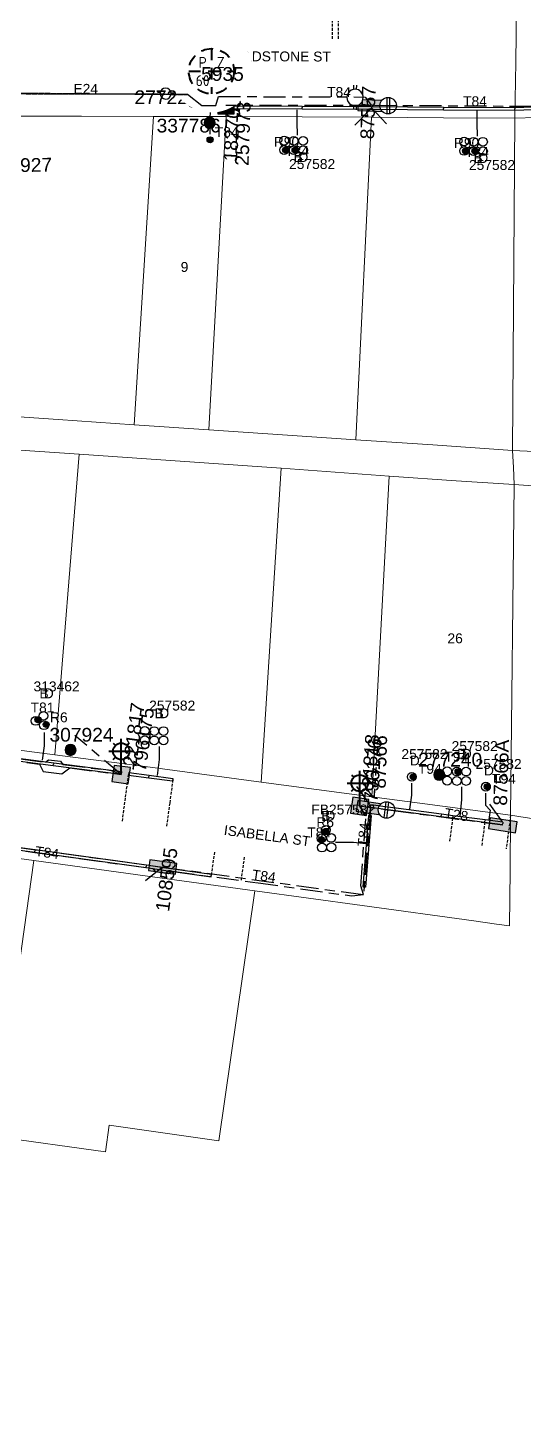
# Model space of a CAD drawing. Header units: metres. Extents: x 315298 to 316343, y 6257802 to 6258556.
# Drawn here: x 315703.5 to 315793.8, y 6257804.7 to 6258056.4 of the extents above; entities that cross this region are included whole.
import ezdxf
from ezdxf.enums import TextEntityAlignment as Align

# ---------------------------------------------------------------- set-up
doc = ezdxf.new("R2010")
doc.units = ezdxf.units.M
for name, pattern in [('Cable Exist OH', [1, 1, 0]), ('Cable Exist UG', [8.2, 4, -1.2, 1.8, -1.2]), ('Dash', [5, 3, -2]), ('DASHED', [0.75, 0.5, -0.25])]:
    doc.linetypes.add(name, pattern=pattern)
doc.layers.get('0').update_dxf_attribs({"color": 6})
for name, color, linetype, lineweight in [('Cadastre Buildings_SP_EXT', 9, 'Continuous', 5), ('Cadastre Land Parcels_SP_EXT', 9, 'Continuous', 5), ('Cadastre Roads_SP_EXT', 9, 'Continuous', 5)]:
    doc.layers.add(name, color=color, linetype=linetype, lineweight=lineweight)
for name, color, linetype in [('Duct_SP_EXT', 7, 'Continuous'), ('Equip_LV_EXT', 7, 'Continuous'), ('Equip_SL_EXT', 7, 'Continuous'), ('Equip_SP_LV_EXT', 7, 'Continuous'), ('Equip_SP_SL_EXT', 7, 'Continuous'), ('Mains_LV_EXT', 7, 'Continuous'), ('Mains_LV_SL_EXT', 7, 'Continuous'), ('Mains_SL_EXT', 7, 'Continuous'), ('SupportsOH_SP_TR_HV_LV_SL_EXT', 7, 'Continuous'), ('SupportsUG_SP_LV_EXT', 7, 'Continuous'), ('SupportsUG_SP_LV_SL_EXT', 7, 'Continuous'), ('Trench_SP_EXT', 7, 'Continuous')]:
    doc.layers.add(name, color=color, linetype=linetype)
doc.layers.add('UNKNOWN_FEATURES', color=1, linetype='DASHED', plot=False)
doc.styles.add('COLUMN_LABEL', font='arial.ttf')
doc.styles.add('iecARIAL', font='arial.ttf', dxfattribs={"height": 2})
doc.styles.add('IESYMBOL1', font='isocp.shx')
doc.styles.add('POLE_LABEL', font='arial.ttf')
doc.styles.add('SLCP_LABEL', font='arial.ttf', dxfattribs={"height": 3.5})
doc.styles.get("Standard").update_dxf_attribs({"font": 'arial.ttf'})

# ---------------------------------------------------------------- blocks, each defined once
blk = doc.blocks.new('COLUMN_EXT')
blk.add_hatch(color=256).paths.add_polyline_path([(-1.49, 1.48), (-1.49, -1.49), (1.48, -1.49), (1.48, 1.48)])
blk.add_lwpolyline([(-1.49, -1.49), (1.48, -1.49), (1.48, 1.48), (-1.49, 1.48)], close=True)
for tag, height, style, flags, p in [('ASSET_NUM', 2.5, 'COLUMN_LABEL', 8, (2, 2)), ('STRUCTURE_PLANT_NUMBER', 0.2, 'POLE_LABEL', 9, (1.81, 0.03)), ('STREET_CODE', 0.2, 'COLUMN_LABEL', 9, (1.81, -0.2))]:
    blk.add_attdef(tag, text='', height=height, dxfattribs=dict(style=style, flags=flags)).set_placement(p, align=Align.MIDDLE_LEFT)
at = {"flags": 1}
blk.add_attdef('Z', (1.81, -2.35), '', height=0.2, dxfattribs=at)
at = {"flags": 9}
for tag, p in [('COLUMN_TYPE', (1.81, -0.4)), ('OWNED_BY', (1.81, -0.6)), ('STATE', (1.81, -0.8)), ('USAGE', (1.81, -1)), ('STREETNAME', (1.81, -1.6)), ('SUBURB', (1.81, -1.8)), ('LEGEND', (1.81, -1.2)), ('LOCATION', (1.81, -1.4)), ('NOTES', (1.81, -2))]:
    blk.add_attdef(tag, text='', height=0.2, dxfattribs=at).set_placement(p, align=Align.MIDDLE_LEFT)
blk = doc.blocks.new('PILLAR_EXT')
blk.add_hatch(color=256).paths.add_polyline_path([(-2.475, 0.99), (-2.475, -0.99), (2.475, -0.99), (2.475, 0.99)])
blk.add_lwpolyline([(-2.475, -0.99), (2.475, -0.99), (2.475, 0.99), (-2.475, 0.99)], close=True)
at = {"style": 'iecARIAL', "flags": 8}
blk.add_attdef('ASSET_NUM', (1.5, 3.5), '', height=2.5, dxfattribs=at)
for tag, p, flags in [('OWNED_BY', (0, -0.2), 9), ('STATE', (0, -0.4), 9), ('SUPPORT_TYPE', (0, -0.6), 9), ('STREETNAME', (0, -1.8), 9), ('SUBURB', (0, -2), 1), ('USAGE', (0, -0.8), 9), ('LEGEND', (0, -1), 9), ('LOCATION', (0, -1.2), 9), ('NOTES', (0, -1.4), 9), ('PARENT', (0, -1.6), 9)]:
    blk.add_attdef(tag, p, '', height=0.2, dxfattribs=dict(flags=flags))
blk = doc.blocks.new('DUCT_EXT')
blk.add_circle((0, 0.8), 0.8)
at = {"flags": 1}
blk.add_attdef('Z', (0, 0), '', height=0.2, dxfattribs=at)
at = {"flags": 9}
for tag, p in [('DUCT_CODE', (0, 0)), ('XSECT_TYPE', (0, -0.2)), ('STATE', (0, -0.6)), ('FB_REFERENCE', (0, -0.4)), ('NOTES', (0, -0.8))]:
    blk.add_attdef(tag, text='', height=0.2, dxfattribs=at).set_placement(p, align=Align.MIDDLE_LEFT)
blk = doc.blocks.new('LV_OH_LINKS_OPEN_EXT')
for p, q in [((-0.17, 4.97), (-0.17, 5.46)), ((0.17, 4.97), (0.17, 5.46)), ((-0.17, 3), (-0.17, 2.5)), ((0.17, 3), (0.17, 2.5))]:
    blk.add_line(p, q)
blk.add_lwpolyline([(0, 2.99, 1), (0, 4.98, 1)], format="xyb", close=True)
at = {"flags": 9}
for tag, p in [('ACTUAL_STATUS', (0, 0)), ('CONSTRUCTED_VOLTAGE', (0, -0.2)), ('OPERATING_VOLTAGE', (0, -0.6)), ('ORIENTATION', (0, -0.8)), ('OWNED_BY', (0, -1)), ('STATE', (0, -1.2)), ('SWITCH_TYPE', (0, -1.4)), ('NO_PHASES', (0, -0.4)), ('USAGE', (0, -1.6)), ('LEGEND', (0, -1.8)), ('NOTES', (0, -2))]:
    blk.add_attdef(tag, text='', height=0.2, dxfattribs=at).set_placement(p, align=Align.MIDDLE_LEFT)
at = {"flags": 1}
blk.add_attdef('Z', (0, 0), '', height=0.2, dxfattribs=at)
blk = doc.blocks.new('SL_LANTERN_EXT')
at = {"lineweight": 40}
for p, q in [((-1.46, 5.68), (-1.06, 5.28)), ((0, 1.97), (0, 6.47)), ((1.46, 5.68), (1.06, 5.28)), ((-2.25, 4.22), (2.25, 4.22)), ((-1.46, 2.76), (-1.06, 3.16)), ((0, 0), (0, 2.72)), ((1.46, 2.76), (1.06, 3.16))]:
    blk.add_line(p, q, dxfattribs=at)
blk.add_circle((0, 4.22), 1.5, dxfattribs=at)
at = {"style": 'iecARIAL', "flags": 8}
blk.add_attdef('ASSET_NUM', (1.5, 1.5), '', height=2.5, dxfattribs=at)
for tag, p, height, flags in [('OPERATING_VOLTAGE', (0.98, -1.65), 0.2, 9), ('ORIENTATION', (0.98, -1.85), 0.2, 9), ('OWNED_BY', (0.98, -2.05), 0.2, 9), ('STATE', (0.98, -2.25), 0.2, 9), ('CONSTRUCTED_VOLTAGE', (0.98, -0.65), 0.2, 9), ('CONTROL_TYPE', (0.98, -0.85), 0.2, 9), ('LANTERN_PURPOSE', (0.98, -1.05), 0.2, 9), ('LANTERN_TYPE', (0.98, -1.25), 0.2, 9), ('NO_PHASES', (0.98, -1.45), 0.2, 9), ('USAGE', (0.98, -2.45), 0.2, 9), ('CEXIST', (0.98, -2.65), 0.2, 9), ('LNUMBER', (2.18, -3.25), 2.5, 8), ('CNEW', (0.98, -2.85), 0.2, 9), ('CNUMBER', (0.98, -3.05), 0.2, 9), ('CREMOVE', (0.98, -3.25), 0.2, 9), ('CREPLACE', (0.98, -3.45), 0.2, 9), ('LKINGHEIGHT', (0.98, -3.65), 0.2, 9), ('LBRACKET', (0.98, -3.85), 0.2, 9), ('LBRACKETVOCAB', (0.98, -4.05), 0.2, 9), ('LCATEGORY', (0.98, -4.25), 0.2, 9), ('LCHARGE1', (0.98, -4.45), 0.2, 9), ('LCHARGE1PERCENT', (0.98, -4.65), 0.2, 9), ('LCHARGE2', (0.98, -4.85), 0.2, 9), ('LCHARGE2PERCENT', (0.98, -5.05), 0.2, 9), ('LCHARGE3', (0.98, -5.25), 0.2, 9), ('LCHARGE3PERCENT', (0.98, -5.45), 0.2, 9), ('LEXIST', (0.98, -5.65), 0.2, 9), ('LLAMP', (0.98, -5.85), 0.2, 9), ('LLAMPVOCAB', (0.98, -6.05), 0.2, 9), ('LMAST', (0.98, -6.25), 0.2, 9), ('LMASTVOCAB', (0.98, -6.45), 0.2, 9), ('LNEW', (0.98, -6.65), 0.2, 9), ('LANTNUMBER', (0.98, -6.85), 0.2, 9), ('LOUTREACH', (0.98, -7.25), 0.2, 9), ('LOUTREACHVOCAB', (0.98, -7.45), 0.2, 9), ('LRATECODE', (0.98, -7.65), 0.2, 9), ('STREETNAME', (0.98, -9.25), 0.2, 9), ('SUBURB', (0.98, -9.45), 0.2, 1), ('LREMOVE', (0.98, -7.85), 0.2, 9), ('LREPLACE', (0.98, -8.05), 0.2, 9), ('LTYPE', (0.98, -8.25), 0.2, 9), ('LTYPEVOCAB', (0.98, -8.45), 0.2, 9), ('LEGEND', (0.98, -8.65), 0.2, 9), ('LOCATION', (0.98, -8.85), 0.2, 9), ('NOTES', (0.98, -9.05), 0.2, 9)]:
    blk.add_attdef(tag, p, '', height=height, dxfattribs=dict(flags=flags))
blk = doc.blocks.new('POLE_EXT')
blk.add_hatch(color=256).paths.add_polyline_path([(-1, 0, 1), (1, 0, 1)])
blk.add_lwpolyline([(-1, 0, 1), (1, 0, 1)], format="xyb", close=True)
for tag, height, flags, p in [('pNumber', 2.5, 8, (-17.84, 2.07)), ('OWNED_BY', 0.2, 9, (1.35, -0.4)), ('SPECIAL_USE', 0.2, 9, (1.35, -0.8)), ('STATE', 0.2, 9, (1.35, -1)), ('cLV', 0.2, 9, (1.35, -1.4)), ('hDepth', 0.2, 9, (1.35, -1.6)), ('hDia', 0.2, 9, (1.35, -1.8)), ('cHV', 0.2, 9, (1.35, -2)), ('PARENT', 0.2, 9, (1.35, -0.6)), ('USAGE', 0.2, 9, (1.35, -1.2)), ('LBRACKET', 0.2, 9, (1.35, -2.2)), ('LExisting', 0.2, 9, (1.35, -2.4)), ('LANTNUMBER', 0.2, 9, (1.35, -2.6)), ('cLinedev', 0.2, 9, (1.35, -3.4)), ('pExisting', 0.2, 9, (1.35, -3.8)), ('pFooting', 0.2, 9, (1.35, -4.4)), ('pNew', 0.2, 9, (1.35, -4.6)), ('pRelocate', 0.2, 9, (1.35, -5)), ('LOther', 0.2, 9, (1.35, -2.8)), ('LRemove', 0.2, 9, (1.35, -3)), ('LEGEND', 0.2, 9, (1.35, -3.2)), ('LOCATION', 0.2, 9, (1.35, -3.6)), ('PFNUMBER', 0.2, 9, (1.35, -4)), ('NEWPFNUMBER', 0.2, 9, (1.35, -4.2)), ('pRemove', 0.2, 9, (1.35, -5.2)), ('pReplace', 0.2, 9, (1.35, -5.4)), ('pStay', 0.2, 9, (1.35, -5.6)), ('pType', 0.2, 9, (1.35, -5.8)), ('cspan', 0.2, 9, (1.35, -6)), ('STREETNAME', 0.2, 9, (1.35, -6.2)), ('SUBURB', 0.2, 9, (1.35, -6.4)), ('OPERATED_BY', 0.2, 9, (1.36, -7.01)), ('NOTES', 0.2, 9, (1.35, -6.6)), ('MAINTAINED_BY', 0.2, 9, (1.36, -6.81))]:
    blk.add_attdef(tag, text='', height=height, dxfattribs=dict(flags=flags)).set_placement(p, align=Align.MIDDLE_LEFT)
at = {"style": 'POLE_LABEL'}
for tag, height, flags, p in [('ASSET_NUM', 2.5, 8, (2, 2)), ('STRUCTURE_PLANT_NUMBER', 0.2, 9, (1.35, 0.03)), ('STREET_CODE', 0.2, 9, (1.35, -0.2))]:
    blk.add_attdef(tag, text='', height=height, dxfattribs=dict(at, flags=flags)).set_placement(p, align=Align.MIDDLE_LEFT)
at = {"flags": 1}
blk.add_attdef('Z', (1.35, -7.33), '', height=0.2, dxfattribs=at)
blk = doc.blocks.new('LV_UG_LINKS_OPEN_EXT')
for p, q in [((-0.25, 1.47), (-0.25, 2.22)), ((0.25, 1.47), (0.25, 2.22)), ((-0.25, -1.47), (-0.25, -2.22)), ((0.25, -1.47), (0.25, -2.22))]:
    blk.add_line(p, q)
at = {"flags": 9}
for tag, p in [('ACTUAL_STATUS', (0, 0)), ('CONSTRUCTED_VOLTAGE', (0, -0.2)), ('OPERATING_VOLTAGE', (0, -0.6)), ('ORIENTATION', (0, -0.8)), ('STATE', (0, -1)), ('SWITCH_TYPE', (0, -1.2)), ('NO_PHASES', (0, -0.4)), ('USAGE', (0, -1.4)), ('NOTES', (0, -1.6))]:
    blk.add_attdef(tag, text='', height=0.2, dxfattribs=at).set_placement(p, align=Align.MIDDLE_LEFT)
at = {"flags": 1}
blk.add_attdef('Z', (0, 0), '', height=0.2, dxfattribs=at)
blk.add_wipeout([(-0.25, 1.47), (-0.43, 1.43), (-0.61, 1.36), (-0.77, 1.28), (-0.93, 1.17), (-1.07, 1.05), (-1.19, 0.9), (-1.29, 0.75), (-1.38, 0.58), (-1.44, 0.4), (-1.48, 0.22), (-1.49, 0.03), (-1.49, -0.16), (-1.45, -0.34), (-1.4, -0.52), (-1.32, -0.69), (-1.23, -0.85), (-1.11, -1), (-0.98, -1.13), (-0.83, -1.24), (-0.66, -1.34), (-0.49, -1.41), (-0.31, -1.46), (-0.13, -1.49), (0.06, -1.49), (0.25, -1.47), (0.43, -1.43), (0.61, -1.36), (0.77, -1.28), (0.93, -1.17), (1.07, -1.05), (1.19, -0.9), (1.29, -0.75), (1.38, -0.58), (1.44, -0.4), (1.48, -0.22), (1.49, -0.03), (1.49, 0.16), (1.45, 0.34), (1.4, 0.52), (1.32, 0.69), (1.23, 0.85), (1.11, 1), (0.98, 1.13), (0.83, 1.24), (0.66, 1.34), (0.49, 1.41), (0.31, 1.46), (0.13, 1.49), (-0.06, 1.49)])
blk.add_lwpolyline([(0, -1.49, 1), (0, 1.49, 1)], format="xyb", close=True)
blk = doc.blocks.new('LV_UG_LINKS_CLOSED_EXT')
blk.add_wipeout([(-1.06, 1.06), (-1.18, 0.92), (-1.29, 0.76), (-1.37, 0.59), (-1.43, 0.42), (-1.48, 0.23), (-1.49, 0.05), (-1.49, -0.14), (-1.46, -0.33), (-1.41, -0.51), (-1.33, -0.68), (-1.24, -0.84), (-1.12, -0.99), (-0.99, -1.12), (-0.84, -1.24), (-0.68, -1.33), (-0.51, -1.41), (-0.33, -1.46), (-0.14, -1.49), (0.05, -1.49), (0.23, -1.48), (0.42, -1.43), (0.59, -1.37), (0.76, -1.29), (0.92, -1.18), (1.06, -1.06), (1.18, -0.92), (1.29, -0.76), (1.37, -0.59), (1.43, -0.42), (1.48, -0.23), (1.49, -0.05), (1.49, 0.14), (1.46, 0.33), (1.41, 0.51), (1.33, 0.68), (1.24, 0.84), (1.12, 0.99), (0.99, 1.12), (0.84, 1.24), (0.68, 1.33), (0.51, 1.41), (0.33, 1.46), (0.14, 1.49), (-0.05, 1.49), (-0.23, 1.48), (-0.42, 1.43), (-0.59, 1.37), (-0.76, 1.29), (-0.92, 1.18)])
for p, q in [((-0.25, -1.48), (-0.25, 1.48)), ((0.25, -1.48), (0.25, 1.48))]:
    blk.add_line(p, q)
blk.add_circle((0, 0), 1.5)
at = {"flags": 9}
for tag, p in [('ACTUAL_STATUS', (0, 0)), ('CONSTRUCTED_VOLTAGE', (0, -0.2)), ('OPERATING_VOLTAGE', (0, -0.6)), ('ORIENTATION', (0, -0.8)), ('STATE', (0, -1)), ('SWITCH_TYPE', (0, -1.2)), ('NO_PHASES', (0, -0.4)), ('USAGE', (0, -1.4)), ('NOTES', (0, -1.6))]:
    blk.add_attdef(tag, text='', height=0.2, dxfattribs=at).set_placement(p, align=Align.MIDDLE_LEFT)
at = {"flags": 1}
blk.add_attdef('Z', (0, 0), '', height=0.2, dxfattribs=at)
blk = doc.blocks.new('CABLE_LARGE_EXT')
h = blk.add_hatch(color=256)
edge = h.paths.add_edge_path()
edge.add_arc((0, 0.55), 0.55, 0, 360)
blk.add_circle((0, 0.55), 0.55)
at = {"flags": 1}
blk.add_attdef('Z', (0, 0), '', height=0.2, dxfattribs=at)
at = {"flags": 9}
for tag, p in [('COND_CODE', (0, 0)), ('STATE', (0, -0.4)), ('XSECT_SIZE', (0, -0.6)), ('FB_REFERENCE', (0, -0.2)), ('NOTES', (0, -0.8))]:
    blk.add_attdef(tag, text='', height=0.2, dxfattribs=at).set_placement(p, align=Align.MIDDLE_LEFT)
blk = doc.blocks.new('SLCP_ZELL_EXT')
blk.add_wipeout([(-0.24, 7.5), (-0.71, 7.47), (-1.17, 7.41), (-1.64, 7.32), (-2.09, 7.21), (-2.54, 7.06), (-2.98, 6.89), (-3.41, 6.69), (-3.82, 6.46), (-4.22, 6.21), (-4.6, 5.93), (-4.96, 5.63), (-5.31, 5.31), (-5.63, 4.96), (-5.93, 4.6), (-6.21, 4.22), (-6.46, 3.82), (-6.69, 3.41), (-6.89, 2.98), (-7.06, 2.54), (-7.21, 2.09), (-7.32, 1.64), (-7.41, 1.17), (-7.47, 0.71), (-7.5, 0.24), (-7.5, -0.24), (-7.47, -0.71), (-7.41, -1.17), (-7.32, -1.64), (-7.21, -2.09), (-7.06, -2.54), (-6.89, -2.98), (-6.69, -3.41), (-6.46, -3.82), (-6.21, -4.22), (-5.93, -4.6), (-5.63, -4.96), (-5.31, -5.31), (-4.96, -5.63), (-4.6, -5.93), (-4.22, -6.21), (-3.82, -6.46), (-3.41, -6.69), (-2.98, -6.89), (-2.54, -7.06), (-2.09, -7.21), (-1.64, -7.32), (-1.17, -7.41), (-0.71, -7.47), (-0.24, -7.5), (0.24, -7.5), (0.71, -7.47), (1.17, -7.41), (1.64, -7.32), (2.09, -7.21), (2.54, -7.06), (2.98, -6.89), (3.41, -6.69), (3.82, -6.46), (4.22, -6.21), (4.6, -5.93), (4.96, -5.63), (5.31, -5.31), (5.63, -4.96), (5.93, -4.6), (6.21, -4.22), (6.46, -3.82), (6.69, -3.41), (6.89, -2.98), (7.06, -2.54), (7.21, -2.09), (7.32, -1.64), (7.41, -1.17), (7.47, -0.71), (7.5, -0.24), (7.5, 0.24), (7.47, 0.71), (7.41, 1.17), (7.32, 1.64), (7.21, 2.09), (7.06, 2.54), (6.89, 2.98), (6.69, 3.41), (6.46, 3.82), (6.21, 4.22), (5.93, 4.6), (5.63, 4.96), (5.31, 5.31), (4.96, 5.63), (4.6, 5.93), (4.22, 6.21), (3.82, 6.46), (3.41, 6.69), (2.98, 6.89), (2.54, 7.06), (2.09, 7.21), (1.64, 7.32), (1.17, 7.41), (0.71, 7.47), (0.24, 7.5)])
at = {"linetype": 'Dash', "lineweight": 40, "ltscale": 0.7}
for p, q in [((0, 4.11), (0, -4.11)), ((-4.11, 0), (4.11, 0))]:
    blk.add_line(p, q, dxfattribs=at)
blk.add_circle((0, 0), 4.11, dxfattribs=at)
at = {"lineweight": 40, "style": 'IESYMBOL1'}
for s, p in [('P', (-1.6, 0)), ('Z', (1.7, 0)), ('60', (-1.61, -3.31))]:
    blk.add_text(s, height=2, dxfattribs=at).set_placement(p, align=Align.BOTTOM_CENTER)
at = {"style": 'SLCP_LABEL'}
for tag, height, flags, p in [('ASSET_NUM', 2.5, 8, (2, 2)), ('STREET_CODE', 0.2, 9, (0, -0.2))]:
    blk.add_attdef(tag, text='', height=height, dxfattribs=dict(at, flags=flags)).set_placement(p, align=Align.MIDDLE_LEFT)
at = {"flags": 1}
blk.add_attdef('Z', (0, 0), '', height=0.2, dxfattribs=at)
at = {"flags": 9}
for tag, p in [('CONSTRUCTED_VOLTAGE', (0, -0.4)), ('CONTROL_TYPE', (0, -0.6)), ('OPERATING_VOLTAGE', (0, -1)), ('ORIENTATION', (0, -1.2)), ('OWNED_BY', (0, -1.4)), ('STATE', (0, -2)), ('NO_PHASES', (0, -0.8)), ('USAGE', (0, -1.6)), ('LOCATION', (0, -1.8)), ('NOTES', (0, -2.2))]:
    blk.add_attdef(tag, text='', height=0.2, dxfattribs=at).set_placement(p, align=Align.MIDDLE_LEFT)

msp = doc.modelspace()

# ---------------------------------------------------------------- linework, layer by layer
at = {"layer": 'Cadastre Buildings_SP_EXT', "linetype": 'Continuous'}
for points in [[(315726.39, 6258040.22), (315713.29, 6258040.25), (315703.08, 6258040.26), (315693.29, 6258040.28), (315688.83, 6257986.48), (315699.34, 6257985.77), (315709.06, 6257985.09), (315722.88, 6257984.13), (315726.39, 6258040.22)], [(315766.03, 6258040.08), (315753.41, 6258040.13), (315739.59, 6258040.17), (315736.43, 6257983.19), (315749.84, 6257982.28), (315763.17, 6257981.41), (315766.03, 6258040.08)], [(315792.12, 6258039.9), (315779.12, 6258039.96), (315766.03, 6258040.08), (315763.17, 6257981.41), (315777.17, 6257980.47), (315791.7, 6257979.47), (315792.12, 6258039.9)], [(315712.84, 6257978.8), (315701.22, 6257979.6), (315696.36, 6257925.66), (315708.4, 6257924.1), (315712.84, 6257978.8)], [(315749.6, 6257976.22), (315729.49, 6257977.63), (315712.84, 6257978.8), (315708.4, 6257924.1), (315725.77, 6257921.85), (315745.94, 6257919.13), (315749.6, 6257976.22)], [(315769.25, 6257974.81), (315749.6, 6257976.22), (315745.94, 6257919.13), (315766.08, 6257916.44), (315769.25, 6257974.81)], [(315697.54, 6257854.7), (315717.63, 6257851.89), (315718.34, 6257856.75), (315738.26, 6257853.92), (315744.79, 6257899.38), (315724.83, 6257902.08), (315704.59, 6257904.88), (315697.54, 6257854.7)]]:
    msp.add_lwpolyline(points, close=True, dxfattribs=at)
at = {"layer": 'Cadastre Land Parcels_SP_EXT', "linetype": 'Continuous'}
for points in [[(315739.59, 6258040.17), (315726.39, 6258040.22), (315722.88, 6257984.13), (315736.43, 6257983.19), (315739.59, 6258040.17)], [(315791.98, 6257973.25), (315781.45, 6257973.95), (315769.25, 6257974.81), (315766.08, 6257916.44), (315778.94, 6257914.75), (315791.34, 6257913.12), (315791.98, 6257973.25)], [(315650.32, 6257809.94), (315670.27, 6257807.35), (315690.63, 6257804.7), (315693.93, 6257828.79), (315697.54, 6257854.7), (315704.59, 6257904.88), (315684.94, 6257907.57), (315677.69, 6257857.1), (315657.74, 6257859.68), (315652.04, 6257821.44), (315650.32, 6257809.94)]]:
    msp.add_lwpolyline(points, close=True, dxfattribs=at)
at = {"layer": 'Cadastre Roads_SP_EXT', "linetype": 'Continuous'}
for points in [[(315720.6, 6258060.43), (315719.31, 6258060.43), (315707.48, 6258060.48), (315694.85, 6258060.5), (315694.07, 6258050.41), (315693.29, 6258040.28), (315703.08, 6258040.26), (315713.29, 6258040.25), (315726.39, 6258040.22), (315739.59, 6258040.17), (315753.41, 6258040.13), (315766.03, 6258040.08), (315779.12, 6258039.96), (315792.12, 6258039.9), (315792.28, 6258050.05), (315792.43, 6258060.21), (315758.97, 6258060.3), (315758.67, 6258060.3), (315746.11, 6258060.36), (315733.14, 6258060.4), (315720.6, 6258060.43)], [(315798.37, 6258006.22), (315798.62, 6258040.12), (315795.92, 6258040.03), (315792.12, 6258039.9), (315791.7, 6257979.47), (315794.36, 6257979.3), (315798.1, 6257979.06), (315798.17, 6257986.5), (315798.28, 6257996.5), (315798.37, 6258006.22)], [(315722.88, 6257984.13), (315709.06, 6257985.09), (315699.34, 6257985.77), (315688.83, 6257986.48), (315688.57, 6257983.51), (315688.31, 6257980.53), (315701.22, 6257979.6), (315712.84, 6257978.8), (315729.49, 6257977.63), (315749.6, 6257976.22), (315769.25, 6257974.81), (315781.45, 6257973.95), (315791.98, 6257973.25), (315791.84, 6257976.36), (315791.7, 6257979.47), (315777.17, 6257980.47), (315763.17, 6257981.41), (315749.84, 6257982.28), (315736.43, 6257983.19), (315722.88, 6257984.13)], [(315798.04, 6257972.91), (315794.5, 6257973.11), (315791.98, 6257973.25), (315791.34, 6257913.12), (315793.96, 6257912.72), (315797.61, 6257912.17), (315797.85, 6257945.39), (315797.94, 6257962.18), (315798.04, 6257972.91)], [(315682.98, 6257907.86), (315684.94, 6257907.57), (315704.59, 6257904.88), (315724.83, 6257902.08), (315744.79, 6257899.38), (315764.33, 6257896.68), (315784.62, 6257893.88), (315788.79, 6257893.31), (315791.11, 6257892.99), (315791.23, 6257903.06), (315791.34, 6257913.12), (315778.94, 6257914.75), (315766.08, 6257916.44), (315745.94, 6257919.13), (315725.77, 6257921.85), (315708.4, 6257924.1), (315696.36, 6257925.66), (315684.14, 6257927.24), (315683.56, 6257917.56), (315682.98, 6257907.86)]]:
    msp.add_lwpolyline(points, close=True, dxfattribs=at)
at = {"layer": 'Duct_SP_EXT'}
for p, q in [((315740.61, 6258042.11), (315740.61, 6258041.87)), ((315740.61, 6258042.11), (315753.42, 6258042.07)), ((315740.61, 6258041.63), (315740.61, 6258041.87)), ((315740.61, 6258041.63), (315753.42, 6258041.59)), ((315753.42, 6258042.07), (315753.42, 6258041.83)), ((315753.42, 6258041.59), (315753.42, 6258041.83)), ((315766.03, 6258042.02), (315766.03, 6258041.78)), ((315766.03, 6258041.54), (315766.03, 6258041.78)), ((315766.04, 6258042.02), (315766.04, 6258041.78)), ((315766.04, 6258041.54), (315766.04, 6258041.78)), ((315779.13, 6258041.9), (315792.13, 6258041.84)), ((315779.13, 6258041.9), (315779.13, 6258041.66)), ((315779.13, 6258041.42), (315779.13, 6258041.66)), ((315779.13, 6258041.42), (315792.13, 6258041.36)), ((315792.13, 6258041.84), (315798.64, 6258042.06)), ((315792.13, 6258041.84), (315792.13, 6258041.6)), ((315792.13, 6258041.36), (315792.13, 6258041.6)), ((315792.13, 6258041.36), (315798.65, 6258041.58)), ((315696.18, 6257924.21), (315708.22, 6257922.65)), ((315696.11, 6257923.73), (315708.15, 6257922.17)), ((315708.15, 6257922.17), (315708.19, 6257922.41)), ((315708.15, 6257922.17), (315720.52, 6257920.57)), ((315708.22, 6257922.65), (315708.19, 6257922.41)), ((315708.22, 6257922.65), (315720.58, 6257921.05)), ((315720.52, 6257920.57), (315720.55, 6257920.81)), ((315720.58, 6257921.05), (315720.55, 6257920.81)), ((315721.83, 6257920.4), (315721.86, 6257920.64)), ((315721.83, 6257920.4), (315725.52, 6257919.92)), ((315721.89, 6257920.88), (315721.86, 6257920.64)), ((315721.89, 6257920.88), (315725.58, 6257920.4)), ((315725.52, 6257919.92), (315725.55, 6257920.16)), ((315725.52, 6257919.92), (315729.86, 6257919.34)), ((315725.58, 6257920.4), (315725.55, 6257920.16)), ((315725.58, 6257920.4), (315729.92, 6257919.81)), ((315729.86, 6257919.34), (315729.89, 6257919.58)), ((315729.92, 6257919.81), (315729.89, 6257919.58)), ((315765.49, 6257913.08), (315764.45, 6257900.07)), ((315765.49, 6257913.08), (315765.73, 6257913.06)), ((315778.68, 6257912.83), (315778.71, 6257913.07)), ((315780.78, 6257912.55), (315778.68, 6257912.83)), ((315778.74, 6257913.3), (315778.71, 6257913.07)), ((315780.84, 6257913.03), (315778.74, 6257913.3)), ((315780.78, 6257912.55), (315780.81, 6257912.79)), ((315780.78, 6257912.55), (315780.81, 6257912.79)), ((315786.61, 6257911.78), (315780.78, 6257912.55)), ((315780.84, 6257913.03), (315780.81, 6257912.79)), ((315780.84, 6257913.03), (315780.81, 6257912.79)), ((315786.68, 6257912.26), (315780.84, 6257913.03)), ((315786.61, 6257911.78), (315786.65, 6257912.02)), ((315786.61, 6257911.78), (315786.65, 6257912.02)), ((315789.87, 6257911.35), (315786.61, 6257911.78)), ((315786.68, 6257912.26), (315786.65, 6257912.02)), ((315786.68, 6257912.26), (315786.65, 6257912.02)), ((315789.93, 6257911.83), (315786.68, 6257912.26)), ((315789.87, 6257911.35), (315789.9, 6257911.59)), ((315789.93, 6257911.83), (315789.9, 6257911.59)), ((315704.79, 6257906.32), (315689.66, 6257908.4)), ((315704.86, 6257906.8), (315689.72, 6257908.87)), ((315704.79, 6257906.32), (315704.82, 6257906.56)), ((315704.86, 6257906.8), (315704.82, 6257906.56)), ((315725.09, 6257904.01), (315704.86, 6257906.8)), ((315725.03, 6257903.53), (315704.79, 6257906.32)), ((315725.09, 6257904.01), (315725.06, 6257903.77)), ((315727.92, 6257903.62), (315725.09, 6257904.01)), ((315725.03, 6257903.53), (315725.06, 6257903.77)), ((315727.85, 6257903.15), (315725.03, 6257903.53)), ((315727.74, 6257903.16), (315727.77, 6257903.4)), ((315727.74, 6257903.16), (315736.85, 6257901.93)), ((315727.8, 6257903.64), (315727.77, 6257903.4)), ((315727.8, 6257903.64), (315736.92, 6257902.4)), ((315727.85, 6257903.15), (315727.88, 6257903.38)), ((315727.92, 6257903.62), (315727.88, 6257903.38)), ((315736.85, 6257901.93), (315736.89, 6257902.16)), ((315736.92, 6257902.4), (315736.89, 6257902.16)), ((315764.45, 6257900.07), (315764.69, 6257900.05)), ((315764.93, 6257900.03), (315764.69, 6257900.05))]:
    msp.add_line(p, q, dxfattribs=at)
for points in [[(315736.7, 6258036.97), (315736.7, 6258039.28), (315736.74, 6258041.74)], [(315752.57, 6258036.81), (315752.52, 6258039.18), (315752.5, 6258041.4)], [(315785.29, 6258036.64), (315785.24, 6258039.01), (315785.22, 6258041.23)], [(315706.48, 6257928.17), (315706.48, 6257925.71), (315706.11, 6257923.13)], [(315727.39, 6257925.63), (315727.39, 6257923.26), (315727.04, 6257920.32)], [(315773.28, 6257918.94), (315773.29, 6257916.76), (315772.93, 6257914.23)], [(315782.41, 6257918.26), (315782.41, 6257915.89), (315782.07, 6257912.95)], [(315786.75, 6257917.13), (315786.76, 6257914.96), (315787.6, 6257914.03), (315787.36, 6257912.33)], [(315759.48, 6257908.24), (315762.78, 6257908.24), (315764.99, 6257907.99)]]:
    msp.add_lwpolyline(points, dxfattribs=at)
at = {"layer": 'Mains_LV_EXT', "linetype": 'Cable Exist UG'}
for points in [[(315687.05, 6257924.83), (315705.65, 6257922.43), (315706.3, 6257921.07), (315709.69, 6257920.64), (315711.14, 6257921.73), (315720.5, 6257920.52)], [(315685.21, 6257909.55), (315728.05, 6257903.68)], [(315728.04, 6257903.69), (315764.6, 6257898.66)]]:
    msp.add_lwpolyline(points, dxfattribs=at)
at = {"layer": 'Mains_SL_EXT', "linetype": 'Cable Exist UG'}
for points in [[(315684.18, 6257925.08), (315684.33, 6257926.23), (315685.48, 6257926.1), (315685.9, 6257925.53), (315685.9, 6257925.53), (315706.76, 6257922.77), (315707.25, 6257923.2), (315709.48, 6257922.95), (315709.89, 6257922.32), (315718.66, 6257921.27), (315720.5, 6257920.52)], [(315764.58, 6257898.67), (315764.07, 6257900.3), (315765.01, 6257913.02), (315763.88, 6257914.74)], [(315682.45, 6257909.48), (315683.88, 6257908.78), (315686.37, 6257908.45), (315686.93, 6257908.81), (315686.93, 6257908.81), (315704.79, 6257906.36), (315726.28, 6257903.42), (315726.65, 6257902.88), (315729.07, 6257902.52), (315729.78, 6257902.95), (315745, 6257900.86), (315745, 6257900.86), (315762.48, 6257898.45), (315764.58, 6257898.67)]]:
    msp.add_lwpolyline(points, dxfattribs=at)
at = {"layer": 'Trench_SP_EXT', "linetype": 'Cable Exist UG'}
msp.add_lwpolyline([(315740.63, 6258041.87), (315739.6, 6258041.87), (315733.75, 6258041.89), (315733.75, 6258041.89, -0.444551), (315732.57, 6258042.96), (315732.57, 6258042.96), (315732.58, 6258044.17)], format="xyb", dxfattribs=at)
for points in [[(315763.02, 6258038.59), (315766.03, 6258041.78), (315769.02, 6258038.57)], [(315720.5, 6257920.52), (315712.06, 6257927.61)], [(315763.31, 6257918.32), (315765.86, 6257914.75)], [(315765.84, 6257914.46), (315763.88, 6257914.74)], [(315765.73, 6257913.06), (315765.83, 6257914.38)], [(315787.47, 6257915.14), (315790.03, 6257911.58)], [(315728.04, 6257903.69), (315724.53, 6257900.82)]]:
    msp.add_lwpolyline(points, dxfattribs=at)
at = {"layer": 'UNKNOWN_FEATURES'}
for points in [[(315758.94, 6258054.3), (315758.97, 6258060.3)], [(315759.95, 6258058.6), (315759.94, 6258054.3)], [(315732.59, 6258046.19), (315732.58, 6258042.85)], [(315739.59, 6258040.17), (315739.61, 6258046.17)], [(315740.61, 6258046.17), (315740.6, 6258041.87)], [(315720.71, 6257912.03), (315721.29, 6257916.39), (315721.87, 6257920.66)], [(315729.89, 6257919.58), (315729.32, 6257915.32), (315728.73, 6257910.95)], [(315780.78, 6257912.59), (315780.23, 6257908.33)], [(315786.63, 6257911.84), (315786.08, 6257907.58)], [(315791.34, 6257913.12), (315790.53, 6257907)], [(315737.46, 6257906.41), (315736.84, 6257902.01)], [(315742.89, 6257905.5), (315742.28, 6257901.21)]]:
    msp.add_lwpolyline(points, dxfattribs=at)

# ---------------------------------------------------------------- block references
at = {"layer": 'Duct_SP_EXT'}
for name, p, rotation in [('CABLE_LARGE_EXT', (315737.22, 6258035.96), 89.99990778577597), ('DUCT_EXT', (315750.95, 6258035.81), 89.99990778577597), ('DUCT_EXT', (315750.95, 6258034.11), 89.99990778577597), ('DUCT_EXT', (315752.68, 6258035.77), 89.99990778577597), ('DUCT_EXT', (315752.68, 6258034.07), 89.99990778577597), ('DUCT_EXT', (315754.38, 6258035.77), 89.99990778577597), ('DUCT_EXT', (315754.38, 6258034.07), 89.99990778577597), ('DUCT_EXT', (315783.67, 6258035.64), 89.99990778577597), ('DUCT_EXT', (315783.67, 6258033.94), 89.99990778577597), ('DUCT_EXT', (315785.4, 6258035.6), 89.99990778577597), ('DUCT_EXT', (315787.1, 6258035.6), 89.99990778577597), ('CABLE_LARGE_EXT', (315750.95, 6258034.11), 89.99990778577597), ('CABLE_LARGE_EXT', (315752.68, 6258034.07), 89.99990778577597), ('CABLE_LARGE_EXT', (315783.67, 6258033.94), 89.99990778577597), ('DUCT_EXT', (315785.4, 6258033.9), 89.99990778577597), ('CABLE_LARGE_EXT', (315785.4, 6258033.9), 89.99990778577597), ('DUCT_EXT', (315787.1, 6258033.9), 89.99990778577597), ('DUCT_EXT', (315707.17, 6257931.23), 92.4026094615296), ('DUCT_EXT', (315705.74, 6257930.3), 92.4026094615296), ('CABLE_LARGE_EXT', (315705.37, 6257929.93), 1.083852377791102), ('DUCT_EXT', (315707.25, 6257929.51), 92.4026094615296), ('CABLE_LARGE_EXT', (315706.87, 6257929.07), 1.083852377791102), ('DUCT_EXT', (315725.58, 6257928.46), 89.99990778577597), ('DUCT_EXT', (315727.31, 6257928.42), 89.99990778577597), ('DUCT_EXT', (315729.01, 6257928.42), 89.99990778577597), ('DUCT_EXT', (315725.58, 6257926.76), 89.99990778577597), ('DUCT_EXT', (315727.31, 6257926.72), 89.99990778577597), ('DUCT_EXT', (315729.01, 6257926.72), 89.99990778577597), ('DUCT_EXT', (315780.61, 6257921.1), 89.99990778577597), ('DUCT_EXT', (315782.33, 6257921.05), 89.99990778577597), ('CABLE_LARGE_EXT', (315782.33, 6257921.05), 89.99990778577597), ('DUCT_EXT', (315784.03, 6257921.05), 89.99990778577597), ('DUCT_EXT', (315774.15, 6257920.1), 89.99990778577597), ('CABLE_LARGE_EXT', (315774.15, 6257920.1), 89.99990778577597), ('DUCT_EXT', (315780.61, 6257919.4), 89.99990778577597), ('DUCT_EXT', (315782.33, 6257919.35), 89.99990778577597), ('DUCT_EXT', (315784.03, 6257919.35), 89.99990778577597), ('DUCT_EXT', (315787.63, 6257918.3), 89.99990778577597), ('CABLE_LARGE_EXT', (315787.63, 6257918.3), 89.99990778577597)]:
    msp.add_blockref(name, p, dxfattribs=dict(at, rotation=rotation))
for name, p in [('DUCT_EXT', (315756.93, 6257908.12)), ('CABLE_LARGE_EXT', (315756.93, 6257908.12)), ('DUCT_EXT', (315757.73, 6257909.63)), ('CABLE_LARGE_EXT', (315757.73, 6257909.63)), ('DUCT_EXT', (315758.68, 6257908.19)), ('DUCT_EXT', (315757.02, 6257906.43)), ('DUCT_EXT', (315758.72, 6257906.47))]:
    msp.add_blockref(name, p, dxfattribs=at)
at = {"layer": 'Equip_SP_LV_EXT', "rotation": 88.80102798307739}
msp.add_blockref('LV_OH_LINKS_OPEN_EXT', (315732.57, 6258044.28), dxfattribs=at)
at = {"layer": 'Equip_SP_SL_EXT'}
ref = msp.add_blockref('SL_LANTERN_EXT', (315739.56, 6258042.18), dxfattribs=at)
ref.add_attrib('ASSET_NUM', '182705', dxfattribs={"layer": '0', "height": 2.5, "rotation": 86.3086, "style": 'iecARIAL'}).set_placement((315741.06, 6258043.68), align=Align.MIDDLE_RIGHT)
ref = msp.add_blockref('SL_LANTERN_EXT', (315720.5, 6257920.52), dxfattribs=at)
ref.add_attrib('ASSET_NUM', '221817', dxfattribs={"layer": '0', "height": 2.5, "rotation": 82.3855, "style": 'iecARIAL'}).set_placement((315722, 6257922.02), align=Align.MIDDLE_LEFT)
ref = msp.add_blockref('SL_LANTERN_EXT', (315763.88, 6257914.74), dxfattribs=at)
ref.add_attrib('ASSET_NUM', '221818', dxfattribs={"layer": '0', "height": 2.5, "rotation": 86.1168, "style": 'iecARIAL'}).set_placement((315765.38, 6257916.24), align=Align.MIDDLE_LEFT)
at = {"layer": 'SupportsOH_SP_TR_HV_LV_SL_EXT'}
ref = msp.add_blockref('POLE_EXT', (315732.57, 6258044.2), dxfattribs=at)
ref.add_attrib('ASSET_NUM', '277226', dxfattribs={"layer": '0', "height": 2.5, "style": 'POLE_LABEL'}).set_placement((315734.57, 6258044.95), align=Align.TOP_RIGHT)
ref = msp.add_blockref('POLE_EXT', (315736.59, 6258039.04), dxfattribs=at)
ref.add_attrib('ASSET_NUM', '337786', dxfattribs={"layer": '0', "height": 2.5, "style": 'POLE_LABEL'}).set_placement((315738.59, 6258039.79), align=Align.TOP_RIGHT)
ref = msp.add_blockref('POLE_EXT', (315694.26, 6258031.74), dxfattribs=at)
ref.add_attrib('ASSET_NUM', '307927', dxfattribs={"layer": '0', "height": 2.5, "rotation": 1, "style": 'POLE_LABEL'}).set_placement((315696.26, 6258032.49), align=Align.TOP_LEFT)
ref = msp.add_blockref('POLE_EXT', (315711.28, 6257925), dxfattribs=at)
ref.add_attrib('ASSET_NUM', '307924', dxfattribs={"layer": '0', "height": 2.5, "style": 'POLE_LABEL'}).set_placement((315713.28, 6257925.75), align=Align.BOTTOM_CENTER)
ref = msp.add_blockref('POLE_EXT', (315778.34, 6257920.47), dxfattribs=at)
ref.add_attrib('ASSET_NUM', '277240', dxfattribs={"layer": '0', "height": 2.5, "style": 'POLE_LABEL'}).set_placement((315780.34, 6257921.22), align=Align.BOTTOM_CENTER)
at = {"layer": 'SupportsUG_SP_LV_EXT'}
ref = msp.add_blockref('PILLAR_EXT', (315766.05, 6258042.19), dxfattribs=dict(at, rotation=358.3250260951963))
ref.add_attrib('ASSET_NUM', '87557', dxfattribs={"layer": '0', "height": 2.5, "rotation": 88.0604, "style": 'iecARIAL'}).set_placement((315767.55, 6258045.69), align=Align.BOTTOM_RIGHT)
ref = msp.add_blockref('PILLAR_EXT', (315765.84, 6257914.46), dxfattribs=dict(at, rotation=171.8649061977964))
ref.add_attrib('ASSET_NUM', '87566', dxfattribs={"layer": '0', "height": 2.5, "rotation": 88.2654, "style": 'iecARIAL'}).set_placement((315767.34, 6257917.96), align=Align.MIDDLE_LEFT)
ref = msp.add_blockref('PILLAR_EXT', (315789.92, 6257911.29), dxfattribs=dict(at, rotation=171.3049809188628))
ref.add_attrib('ASSET_NUM', '87566A', dxfattribs={"layer": '0', "height": 2.5, "rotation": 88.2662, "style": 'iecARIAL'}).set_placement((315791.42, 6257914.79), align=Align.BOTTOM_LEFT)
ref = msp.add_blockref('PILLAR_EXT', (315728.04, 6257903.69), dxfattribs=dict(at, rotation=172.2174244967655))
ref.add_attrib('ASSET_NUM', '108595', dxfattribs={"layer": '0', "height": 2.5, "rotation": 82.2174, "style": 'iecARIAL'}).set_placement((315729.54, 6257907.19), align=Align.MIDDLE_RIGHT)
at = {"layer": 'SupportsUG_SP_LV_SL_EXT'}
ref = msp.add_blockref('COLUMN_EXT', (315739.56, 6258042.18), dxfattribs=dict(at, rotation=359.8397355195905))
ref.add_attrib('ASSET_NUM', '257973', dxfattribs={"layer": '0', "height": 2.5, "rotation": 88.0604, "style": 'COLUMN_LABEL'}).set_placement((315741.56, 6258042.93), align=Align.TOP_RIGHT)
ref = msp.add_blockref('COLUMN_EXT', (315720.5, 6257920.52), dxfattribs=dict(at, rotation=352.3855441908787))
ref.add_attrib('ASSET_NUM', '796175', dxfattribs={"layer": '0', "height": 2.5, "rotation": 82.3855, "style": 'COLUMN_LABEL'}).set_placement((315722.5, 6257921.27), align=Align.TOP_LEFT)
ref = msp.add_blockref('COLUMN_EXT', (315763.88, 6257914.74), dxfattribs=dict(at, rotation=352.1166508680367))
ref.add_attrib('ASSET_NUM', '796176', dxfattribs={"layer": '0', "height": 2.5, "rotation": 86.1168, "style": 'COLUMN_LABEL'}).set_placement((315765.88, 6257915.49), align=Align.MIDDLE_LEFT)

# ---------------------------------------------------------------- texts
at = {"layer": 'Cadastre Land Parcels_SP_EXT'}
for s, p in [('9', (315731.32, 6258011.93)), ('26', (315779.84, 6257944.39))]:
    msp.add_text(s, height=1.8, dxfattribs=at).set_placement(p)
at = {"layer": 'Cadastre Roads_SP_EXT'}
for s, rotation, p in [('GLADSTONE ST', 359.7995, (315739.21, 6258050.26)), ('ISABELLA ST', 352.3392, (315739.09, 6257909.55))]:
    msp.add_text(s, height=1.8, rotation=rotation, dxfattribs=at).set_placement(p)
at = {"layer": 'Duct_SP_EXT'}
for s, p in [('T84', (315737.52, 6258036.45)), ('R90', (315748.26, 6258034.68)), ('T84', (315750.32, 6258033.03)), ('R90', (315781.02, 6258034.48)), ('257582', (315751.03, 6258030.65)), ('B', (315751.87, 6258031.91)), ('D', (315752.72, 6258031.91)), ('T84', (315783.04, 6258032.86)), ('257582', (315783.75, 6258030.48)), ('B', (315784.59, 6258031.74)), ('D', (315785.44, 6258031.74)), ('313462', (315704.55, 6257935.64)), ('B', (315705.62, 6257934.37)), ('D', (315706.41, 6257934.38)), ('T81', (315704.02, 6257931.81)), ('R6', (315707.55, 6257930.02)), ('257582', (315725.58, 6257932.16)), ('B', (315726.56, 6257930.76)), ('D', (315727.41, 6257930.76)), ('257582', (315780.6, 6257924.79)), ('257582', (315771.47, 6257923.34)), ('T94', (315779.28, 6257922.87)), ('B', (315781.59, 6257923.4)), ('D', (315782.44, 6257923.4)), ('D', (315773, 6257922.17)), ('T94', (315774.48, 6257920.65)), ('257582', (315784.95, 6257921.54)), ('D', (315786.48, 6257920.36)), ('T94', (315787.95, 6257918.84)), ('FB257582', (315755.08, 6257913.25)), ('R6', (315756, 6257910.95)), ('B', (315756.86, 6257912.09)), ('D', (315757.62, 6257912.11)), ('T84', (315754.35, 6257909.09))]:
    msp.add_text(s, height=1.8, dxfattribs=at).set_placement(p)
at = {"layer": 'Mains_LV_EXT'}
for s, rotation, p in [('E24', 359.8789, (315711.81, 6258044.33)), ('T84', 359.6975, (315782.68, 6258042.08)), ('T28', 351.1008, (315779.18, 6257912.66)), ('T84', 84.3388, (315765.27, 6257907.35)), ('T84', 352.1962, (315704.75, 6257905.72)), ('T84', 352.1631, (315744.19, 6257901.47))]:
    msp.add_text(s, height=1.8, rotation=rotation, dxfattribs=at).set_placement(p)

# ---------------------------------------------------------------- next in the draw order: block references
at = {"layer": 'Equip_LV_EXT'}
for name, p, rotation in [('LV_UG_LINKS_OPEN_EXT', (315763.03, 6258043.66), 178.5926129899078), ('LV_UG_LINKS_CLOSED_EXT', (315769.05, 6258042.17), 179.6566344100187), ('LV_UG_LINKS_CLOSED_EXT', (315768.76, 6257914.07), 352.4842468474415)]:
    msp.add_blockref(name, p, dxfattribs=dict(at, rotation=rotation))
at = {"layer": 'Equip_SL_EXT'}
ref = msp.add_blockref('SLCP_ZELL_EXT', (315736.92, 6258048.43), dxfattribs=at)
ref.add_attrib('ASSET_NUM', '5935', dxfattribs={"layer": '0', "height": 2.5, "style": 'SLCP_LABEL'}).set_placement((315738.92, 6258049.18), align=Align.TOP_CENTER)

# ---------------------------------------------------------------- next in the draw order: linework, layer by layer
at = {"layer": 'Duct_SP_EXT'}
for p, q in [((315753.42, 6258042.07), (315766.03, 6258042.02)), ((315753.42, 6258041.59), (315766.03, 6258041.54)), ((315766.04, 6258042.02), (315779.13, 6258041.9)), ((315766.04, 6258041.54), (315779.13, 6258041.42)), ((315765.83, 6257914.51), (315765.86, 6257914.75)), ((315778.68, 6257912.83), (315765.83, 6257914.51)), ((315765.89, 6257914.99), (315765.86, 6257914.75)), ((315778.74, 6257913.3), (315765.89, 6257914.99)), ((315765.97, 6257913.05), (315764.93, 6257900.03)), ((315765.97, 6257913.05), (315765.73, 6257913.06))]:
    msp.add_line(p, q, dxfattribs=at)
at = {"layer": 'Mains_LV_EXT', "linetype": 'Cable Exist UG'}
for points in [[(315802.44, 6258062.77), (315803.14, 6258053.93), (315809.32, 6258053.84), (315809.22, 6258044.06), (315796.59, 6258044.09), (315795.15, 6258042.01), (315766.05, 6258042.19)], [(315732.57, 6258044.28), (315735.14, 6258042.19), (315737.72, 6258042.2), (315738.2, 6258043.83), (315764.9, 6258043.74), (315766.05, 6258042.19)], [(315765.84, 6257914.46), (315764.58, 6257898.67)], [(315789.92, 6257911.29), (315771.77, 6257913.68), (315765.84, 6257914.46)]]:
    msp.add_lwpolyline(points, dxfattribs=at)
at = {"layer": 'Mains_LV_EXT', "linetype": 'Cable Exist OH'}
msp.add_lwpolyline([(315693.29, 6258044.37), (315732.57, 6258044.28)], dxfattribs=at)
at = {"layer": 'Mains_LV_SL_EXT', "linetype": 'Cable Exist UG'}
msp.add_lwpolyline([(315766.05, 6258042.19), (315739.56, 6258042.18)], dxfattribs=at)
at = {"layer": 'Mains_SL_EXT', "linetype": 'Cable Exist OH'}
msp.add_lwpolyline([(315693.33, 6258044.53), (315732.57, 6258044.2)], dxfattribs=at)

# ---------------------------------------------------------------- next in the draw order: texts
at = {"layer": 'Mains_LV_EXT'}
msp.add_text('T84', height=1.8, rotation=359.0519, dxfattribs=at).set_placement((315757.94, 6258043.78))

doc.saveas('drawing.dxf')
